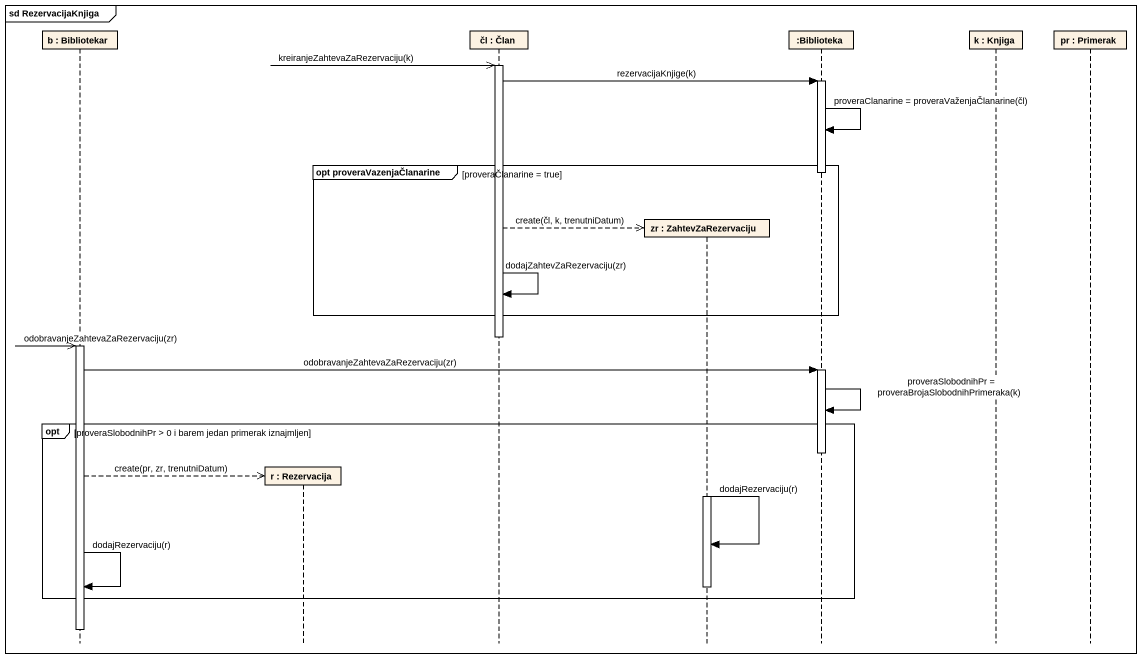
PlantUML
@startuml
mainframe sd RezervacijaKnjiga
hide footbox
participant "b : Bibliotekar" as b
participant "r : Rezervacija" as r
participant "čl : Član" as čl
participant "zr : ZahtevZaRezervaciju" as zr
participant ":Biblioteka" as Biblioteka
participant "k : Knjiga" as k
participant "pr : Primerak" as pr

čl ->> čl : kreiranjeZahtevaZaRezervaciju(k)
activate čl
čl -> Biblioteka : rezervacijaKnjige(k)
activate Biblioteka
Biblioteka -> Biblioteka : proveraClanarine = proveraVaženjaČlanarine(čl)
group opt proveraVazenjaČlanarine [proveraČlanarine = true]
  deactivate Biblioteka
  čl -->> zr ** : create(čl, k, trenutniDatum)
  čl -> čl : dodajZahtevZaRezervaciju(zr)
end
deactivate čl
b ->> b : odobravanjeZahtevaZaRezervaciju(zr)
activate b
b -> Biblioteka : odobravanjeZahtevaZaRezervaciju(zr)
activate Biblioteka
Biblioteka -> Biblioteka : proveraSlobodnihPr = proveraBrojaSlobodnihPrimeraka(k)
opt proveraSlobodnihPr > 0 i barem jedan primerak iznajmljen
  deactivate Biblioteka
  b -->> r ** : create(pr, zr, trenutniDatum)
  activate zr
  zr -> zr : dodajRezervaciju(r)
  b -> b : dodajRezervaciju(r)
  deactivate zr
end
deactivate b
@enduml
